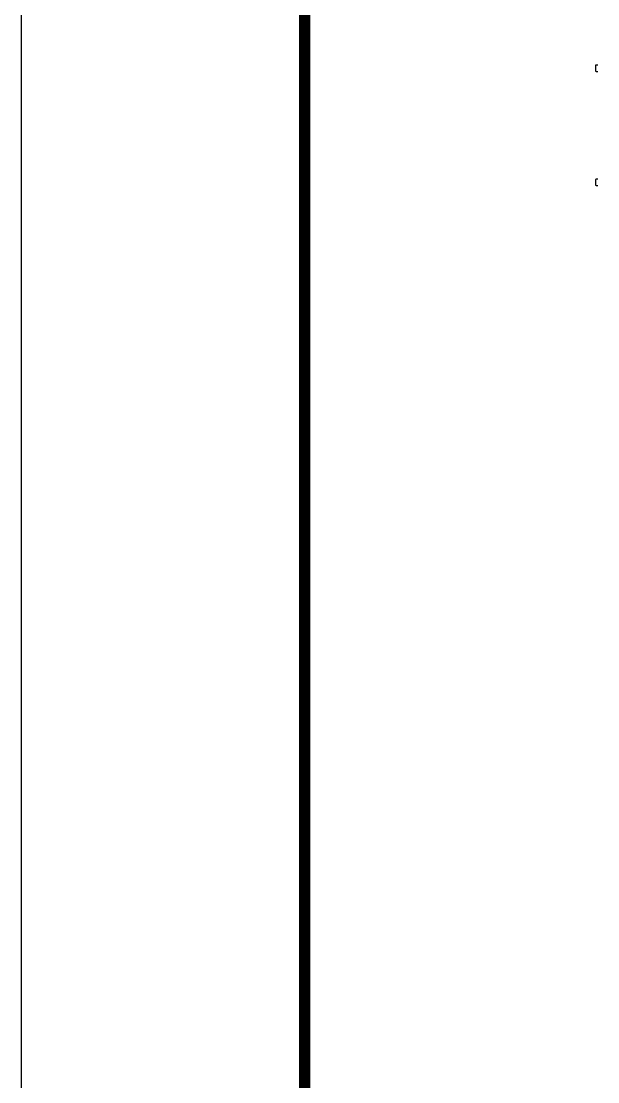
# Model space of a CAD drawing. Header units: metres. Extents: x 2012 to 4043, y 2396 to 4846.
# Drawn here: x 2052.44 to 2056.99, y 2412.63 to 2421 of the extents above; entities that cross this region are included whole.
import ezdxf

# ---------------------------------------------------------------- set-up
doc = ezdxf.new("R2010")
doc.units = ezdxf.units.M
doc.layers.add('ARQ-ALVNARIA (Paredes)', color=4, linetype='Continuous')
doc.layers.add('ARQ-FOLHA', color=7, linetype='Continuous')

# ---------------------------------------------------------------- blocks, each defined once
blk = doc.blocks.new('FOLHA A2')
at = {"layer": 'ARQ-FOLHA'}
blk.add_line((0, 0), (0, -420), dxfattribs=at)
at = {"layer": 'ARQ-FOLHA', "const_width": 1}
blk.add_lwpolyline([(25, -410), (584, -410), (584, -10), (25, -10), (25, -410)], dxfattribs=at)

msp = doc.modelspace()

# ---------------------------------------------------------------- linework, layer by layer
at = {"layer": 'ARQ-ALVNARIA (Paredes)'}
for p, q in [((2056.9882, 2420.6514), (2056.9742, 2420.6514)), ((2056.9682, 2420.6454), (2056.9682, 2420.6074)), ((2056.9742, 2420.6014), (2056.9882, 2420.6014)), ((2056.9682, 2419.7454), (2056.9682, 2419.7074)), ((2056.9882, 2419.7514), (2056.9742, 2419.7514)), ((2056.9742, 2419.7014), (2056.9882, 2419.7014))]:
    msp.add_line(p, q, dxfattribs=at)
for centre, start, end in [((2056.9742, 2420.6454), 90, 180), ((2056.9742, 2420.6074), 180, 270), ((2056.9742, 2419.7454), 90, 180), ((2056.9742, 2419.7074), 180, 270)]:
    msp.add_arc(centre, 0.006, start, end, dxfattribs=at)

# ---------------------------------------------------------------- block references
at = {"layer": 'ARQ-FOLHA', "xscale": 0.08944633452801547, "yscale": 0.08944633452801547, "zscale": 0.08944633452801547}
msp.add_blockref('FOLHA A2', (2052.4363, 2433.9427), dxfattribs=at)

doc.saveas('drawing.dxf')
